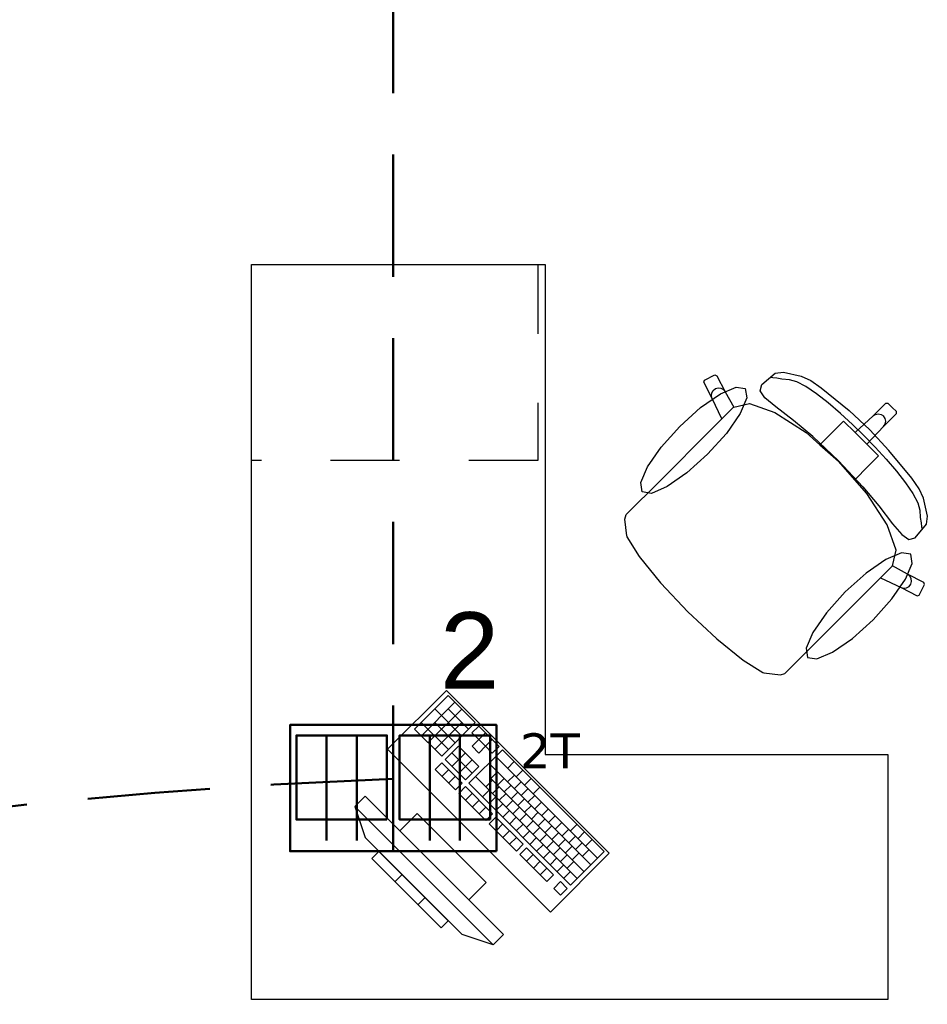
# Model space of a CAD drawing. Header units: inches. Extents: x -19 to 5698, y -728 to 92.
# Drawn here: x 120.353 to 122.206, y 30.59 to 32.6 of the extents above; entities that cross this region are included whole.
import ezdxf

# ---------------------------------------------------------------- set-up
doc = ezdxf.new("R2010")
doc.units = ezdxf.units.IN
doc.header["$MEASUREMENT"] = 0
doc.linetypes.add('HIDDEN', pattern=[0.375, 0.25, -0.125])
doc.linetypes.add('Rayas', pattern=[0.282222, 0.141111, -0.141111])
doc.layers.get('0').update_dxf_attribs({"color": 61})
doc.layers.add('00 conduct tomacorr', color=120, linetype='HIDDEN', lineweight=30)
doc.layers.add('00 IE LUZ EMERGENCIA', color=253, linetype='Continuous', lineweight=0)
doc.layers.add('Interior - Mobiliario', color=7, linetype='Continuous')
doc.styles.add('Annotative', font='arial.ttf')

# ---------------------------------------------------------------- blocks, each defined once
blk = doc.blocks.new('CAJA POP UP 6 MODULOS')
at = {"layer": '00 conduct tomacorr', "linetype": 'Continuous'}
for p, q in [((-0.095, -0.165), (-0.095, -0.0151)), ((-0.052, -0.165), (-0.052, -0.0151)), ((0.052, -0.165), (0.052, -0.0151)), ((0.095, -0.165), (0.095, -0.0151)), ((0, -0.165), (0, -0.18))]:
    blk.add_line(p, q, dxfattribs=at)
for points in [[(-0.147, 0), (0.147, 0), (0.147, -0.18), (-0.147, -0.18)], [(0, 0), (0.147, 0), (0.147, -0.18), (0, -0.18)]]:
    blk.add_lwpolyline(points, close=True, dxfattribs=at)
for points in [[(-0.138, -0.045), (-0.009, -0.045), (-0.009, -0.165), (-0.138, -0.165), (-0.138, -0.045)], [(0.009, -0.045), (0.138, -0.045), (0.138, -0.165), (0.009, -0.165), (0.009, -0.045)]]:
    blk.add_lwpolyline(points, dxfattribs=at)
at = {"color": 1, "insert": (-0.1807, -0.168), "char_height": 0.05, "attachment_point": 1, "rotation": 180}
blk.add_mtext_dynamic_manual_height_columns('{\\fVerdana|b0|i0|c0|p34;2T}', width=0.000481, gutter_width=0.1561, heights=[0], dxfattribs=at)

msp = doc.modelspace()

# ---------------------------------------------------------------- linework, layer by layer
at = {"layer": '00 conduct tomacorr'}
msp.add_line((121.1157, 34.95), (121.1157, 31.05), dxfattribs=at)
msp.add_arc((121.5229, 19.7601, 0.0006), 11.2972, 92.06595, 111.81028, dxfattribs=at)
at = {"layer": 'Interior - Mobiliario', "color": 175, "linetype": 'Rayas', "lineweight": 13}
for p, q in [((121.411, 32.1), (121.411, 31.7)), ((121.411, 31.7), (120.826, 31.7))]:
    msp.add_line(p, q, dxfattribs=at)
at = {"layer": 'Interior - Mobiliario', "color": 175, "linetype": 'Continuous', "lineweight": 13}
for p, q in [((121.896, 31.8785), (121.9128, 31.8804)), ((121.9128, 31.8804), (121.9489, 31.8726)), ((121.7501, 31.8598), (121.7514, 31.8638)), ((121.7671, 31.8267), (121.7501, 31.8598)), ((121.7514, 31.8638), (121.7728, 31.8747)), ((121.7728, 31.8747), (121.7768, 31.8733)), ((121.7768, 31.8733), (121.7938, 31.8402)), ((121.8682, 31.8553), (121.896, 31.8785)), ((121.8908, 31.8689), (121.8863, 31.8697)), ((121.8988, 31.8681), (121.8908, 31.8689)), ((121.9096, 31.866), (121.8988, 31.8681)), ((121.925, 31.8649), (121.9096, 31.866)), ((121.9397, 31.861), (121.925, 31.8649)), ((121.9585, 31.851), (121.9397, 31.861)), ((121.9489, 31.8726), (121.9682, 31.8636)), ((121.9682, 31.8636), (121.9899, 31.8487)), ((121.7661, 31.8382), (121.769, 31.8433)), ((121.769, 31.8433), (121.7736, 31.8469)), ((121.7736, 31.8469), (121.7792, 31.8484)), ((121.7792, 31.8484), (121.785, 31.8477)), ((121.785, 31.8477), (121.7902, 31.8448)), ((121.7902, 31.8448), (121.7938, 31.8402)), ((121.7938, 31.8402), (121.8111, 31.8092)), ((121.8648, 31.8424), (121.8682, 31.8553)), ((121.8748, 31.8281), (121.8648, 31.8424)), ((121.9804, 31.8362), (121.9585, 31.851)), ((121.9899, 31.8487), (122.0466, 31.8019)), ((121.7655, 31.8324), (121.7661, 31.8382)), ((121.7671, 31.8267), (121.7655, 31.8324)), ((121.7867, 31.7849), (121.7671, 31.8267)), ((121.8971, 31.8095), (121.8748, 31.8281)), ((122.0042, 31.8176), (121.9804, 31.8362)), ((121.8109, 31.8092), (121.7867, 31.7849)), ((121.8109, 31.8092), (121.8111, 31.8092)), ((121.8111, 31.8092), (121.8431, 31.8167)), ((121.8431, 31.8167), (121.895, 31.7983)), ((121.895, 31.7983), (121.9589, 31.757)), ((121.9332, 31.7815), (121.8971, 31.8095)), ((122.0289, 31.7964), (122.0042, 31.8176)), ((122.0466, 31.8019), (122.0888, 31.7628)), ((122.0957, 31.7911), (122.1218, 31.8172)), ((122.1218, 31.8172), (122.126, 31.8171)), ((122.126, 31.8171), (122.1346, 31.8086)), ((122.1431, 31.8001), (122.1346, 31.8086)), ((122.1431, 31.7958), (122.1431, 31.8001)), ((121.6388, 31.6371), (121.7867, 31.7849)), ((121.9726, 31.7488), (121.9332, 31.7815)), ((122.0144, 31.7596), (122.0355, 31.7807)), ((122.0536, 31.7739), (122.0289, 31.7964)), ((122.0355, 31.7807), (122.0592, 31.7571)), ((122.0592, 31.7571), (122.0957, 31.7911)), ((122.0957, 31.7911), (122.1006, 31.7943)), ((122.1006, 31.7943), (122.1063, 31.7954)), ((122.1063, 31.7954), (122.1121, 31.7942)), ((122.1121, 31.7942), (122.1169, 31.791)), ((122.1202, 31.7861), (122.1169, 31.791)), ((122.117, 31.7697), (122.1431, 31.7958)), ((122.1214, 31.7803), (122.1202, 31.7861)), ((122.1203, 31.7746), (122.1214, 31.7803)), ((121.987, 31.7322), (122.0144, 31.7596)), ((122.077, 31.7511), (122.0536, 31.7739)), ((122.0831, 31.7332), (122.117, 31.7697)), ((122.1279, 31.7206), (122.0888, 31.7628)), ((122.117, 31.7697), (122.1203, 31.7746)), ((121.9589, 31.757), (121.987, 31.7322)), ((122.0253, 31.6993), (121.9726, 31.7488)), ((122.0592, 31.7571), (122.0711, 31.7451)), ((122.0831, 31.7332), (122.0711, 31.7451)), ((122.077, 31.7511), (122.0998, 31.7276)), ((121.987, 31.7322), (122.0248, 31.6989)), ((122.1067, 31.7096), (122.0831, 31.7332)), ((122.0998, 31.7276), (122.1224, 31.703)), ((122.1747, 31.6639), (122.1279, 31.7206)), ((122.0582, 31.661), (122.0248, 31.6989)), ((122.0253, 31.6993), (122.0748, 31.6466)), ((122.0855, 31.6884), (122.1067, 31.7096)), ((122.1224, 31.703), (122.1436, 31.6782)), ((122.0582, 31.661), (122.0855, 31.6884)), ((122.1436, 31.6782), (122.1621, 31.6544)), ((122.0829, 31.6329), (122.0582, 31.661)), ((122.1896, 31.6422), (122.1747, 31.6639)), ((122.0748, 31.6466), (122.1075, 31.6073)), ((122.1621, 31.6544), (122.177, 31.6326)), ((122.1986, 31.623), (122.1896, 31.6422)), ((121.6133, 31.6116), (121.6388, 31.6371)), ((122.1243, 31.5691), (122.0829, 31.6329)), ((122.177, 31.6326), (122.187, 31.6137)), ((122.2064, 31.5868), (122.1986, 31.623)), ((121.5914, 31.5896), (121.6133, 31.6116)), ((122.1075, 31.6073), (122.1354, 31.5711)), ((122.187, 31.6137), (122.1909, 31.599)), ((122.1909, 31.599), (122.192, 31.5836)), ((121.5885, 31.5803), (121.5914, 31.5896)), ((121.5925, 31.5464), (121.5885, 31.5803)), ((122.192, 31.5836), (122.194, 31.5728)), ((122.2045, 31.5701), (122.2064, 31.5868)), ((122.1426, 31.5171), (122.1243, 31.5691)), ((122.1354, 31.5711), (122.154, 31.5488)), ((122.1813, 31.5422), (122.2045, 31.5701)), ((122.194, 31.5728), (122.1948, 31.5648)), ((122.1948, 31.5648), (122.1956, 31.5603)), ((121.5934, 31.5443), (121.5925, 31.5464)), ((121.6183, 31.5042), (121.5934, 31.5443)), ((122.154, 31.5488), (122.1684, 31.5388)), ((122.1684, 31.5388), (122.1813, 31.5422)), ((122.1352, 31.4851), (122.1426, 31.5171)), ((121.6619, 31.4506), (121.6183, 31.5042)), ((122.1351, 31.4849), (122.1109, 31.4607)), ((122.1351, 31.4849), (122.1352, 31.4851)), ((122.1662, 31.4678), (122.1352, 31.4851)), ((121.9631, 31.3128), (122.1109, 31.4607)), ((122.1109, 31.4607), (122.1527, 31.4411)), ((122.1708, 31.4642), (122.1662, 31.4678)), ((122.1993, 31.4509), (122.1662, 31.4678)), ((122.1737, 31.4591), (122.1708, 31.4642)), ((122.1744, 31.4532), (122.1737, 31.4591)), ((121.6625, 31.4497), (121.6619, 31.4506)), ((121.7174, 31.3914), (121.6625, 31.4497)), ((122.1527, 31.4411), (122.1583, 31.4395)), ((122.1527, 31.4411), (122.1858, 31.4241)), ((122.1583, 31.4395), (122.1641, 31.4402)), ((122.1641, 31.4402), (122.1692, 31.443)), ((122.1692, 31.443), (122.1729, 31.4476)), ((122.1729, 31.4476), (122.1744, 31.4532)), ((122.1898, 31.4254), (122.2006, 31.4468)), ((122.2006, 31.4468), (122.1993, 31.4509)), ((122.1858, 31.4241), (122.1898, 31.4254)), ((121.7174, 31.3914), (121.7757, 31.3366)), ((121.7757, 31.3366), (121.7765, 31.3359)), ((121.7765, 31.3359), (121.8302, 31.2923)), ((121.9375, 31.2873), (121.9631, 31.3128)), ((121.8302, 31.2923), (121.8703, 31.2674)), ((121.9156, 31.2654), (121.9375, 31.2873)), ((121.8703, 31.2674), (121.8724, 31.2665)), ((121.8724, 31.2665), (121.9063, 31.2625)), ((121.9063, 31.2625), (121.9156, 31.2654)), ((121.2279, 31.2205), (121.1594, 31.1519)), ((121.2833, 31.1651), (121.2279, 31.2205)), ((121.2418, 31.2066), (121.1732, 31.138)), ((121.2556, 31.1928), (121.1871, 31.1242)), ((121.2559, 31.1376), (121.2005, 31.193)), ((121.2696, 31.1514), (121.2281, 31.1929)), ((121.2285, 31.1102), (121.1731, 31.1656)), ((121.2422, 31.1239), (121.2007, 31.1655)), ((121.2558, 31.1652), (121.2009, 31.1104)), ((121.2148, 31.0965), (121.2833, 31.1651)), ((121.2903, 31.1581), (121.2765, 31.1444)), ((121.3318, 31.1166), (121.2903, 31.1581)), ((121.1594, 31.1519), (121.2148, 31.0965)), ((121.2765, 31.1444), (121.2904, 31.1306)), ((121.3041, 31.1443), (121.2904, 31.1306)), ((121.2491, 31.117), (121.2217, 31.0896)), ((121.2907, 31.0755), (121.2491, 31.117)), ((121.2904, 31.1306), (121.2767, 31.1169)), ((121.2767, 31.1169), (121.2905, 31.103)), ((121.3042, 31.1167), (121.2904, 31.1306)), ((121.2905, 31.103), (121.3042, 31.1167)), ((121.318, 31.1305), (121.3042, 31.1167)), ((121.3042, 31.1167), (121.3181, 31.1029)), ((121.3181, 31.1029), (121.3318, 31.1166)), ((121.2769, 31.0618), (121.2354, 31.1033)), ((121.263, 31.1032), (121.2355, 31.0757)), ((121.3387, 31.1097), (121.2702, 31.0411)), ((121.5327, 30.8883), (121.325, 31.096)), ((121.5464, 30.902), (121.3387, 31.1097)), ((121.2148, 31.0827), (121.2011, 31.069)), ((121.2564, 31.0412), (121.2148, 31.0827)), ((121.2217, 31.0896), (121.2632, 31.048)), ((121.2768, 31.0893), (121.2494, 31.0619)), ((121.2632, 31.048), (121.2907, 31.0755)), ((121.519, 30.8745), (121.3113, 31.0823)), ((121.363, 31.0855), (121.3492, 31.0717)), ((121.2011, 31.069), (121.2427, 31.0275)), ((121.2287, 31.0689), (121.215, 31.0552)), ((121.2425, 31.055), (121.2288, 31.0413)), ((121.4916, 30.8471), (121.2839, 31.0548)), ((121.3286, 31.0649), (121.3149, 31.0512)), ((121.3631, 31.0579), (121.3494, 31.0442)), ((121.3803, 31.0681), (121.3666, 31.0544)), ((121.2427, 31.0275), (121.2564, 31.0412)), ((121.2702, 31.0411), (121.4779, 30.8334)), ((121.3184, 31.0478), (121.3046, 31.0341)), ((121.5053, 30.8608), (121.3149, 31.0512)), ((121.3425, 31.0511), (121.3287, 31.0374)), ((121.3563, 31.0373), (121.3426, 31.0235)), ((121.3769, 31.044), (121.3632, 31.0303)), ((121.3976, 31.0508), (121.3839, 31.0371)), ((121.0583, 31.0151), (121.0371, 30.9939)), ((121.3411, 30.7323), (121.0583, 31.0151)), ((121.2633, 31.0343), (121.2496, 31.0205)), ((121.2496, 31.0205), (121.305, 30.9652)), ((121.3187, 30.9789), (121.2633, 31.0343)), ((121.2771, 31.0204), (121.2634, 31.0067)), ((121.3116, 31.0271), (121.2979, 31.0134)), ((121.3322, 31.0339), (121.3185, 31.0202)), ((121.3461, 31.0201), (121.3323, 31.0064)), ((121.3702, 31.0234), (121.3564, 31.0097)), ((121.3908, 31.0302), (121.3771, 31.0165)), ((121.4046, 31.0163), (121.3909, 31.0026)), ((121.4149, 31.0335), (121.4012, 31.0198)), ((121.291, 31.0066), (121.2773, 30.9929)), ((121.3254, 31.0133), (121.3117, 30.9996)), ((121.3393, 30.9994), (121.3255, 30.9857)), ((121.3599, 31.0062), (121.3462, 30.9925)), ((121.384, 31.0096), (121.3703, 30.9958)), ((121.3978, 30.9957), (121.3841, 30.982)), ((121.4185, 31.0025), (121.4048, 30.9888)), ((121.0371, 30.9939), (121.3199, 30.7111)), ((121.0371, 30.9939), (121.0583, 30.9303)), ((121.1643, 30.9798), (121.129, 30.9444)), ((121.3058, 30.8384), (121.1643, 30.9798)), ((121.3048, 30.9927), (121.2911, 30.979)), ((121.305, 30.9652), (121.3187, 30.9789)), ((121.3531, 30.9856), (121.3394, 30.9719)), ((121.3737, 30.9924), (121.36, 30.9787)), ((121.3876, 30.9785), (121.3739, 30.9648)), ((121.4117, 30.9819), (121.398, 30.9681)), ((121.4323, 30.9887), (121.4186, 30.9749)), ((121.4462, 30.9748), (121.4325, 30.9611)), ((121.3256, 30.9719), (121.3119, 30.9582)), ((121.3119, 30.9582), (121.3673, 30.9028)), ((121.381, 30.9166), (121.3256, 30.9719)), ((121.3395, 30.9581), (121.3257, 30.9444)), ((121.367, 30.9717), (121.3532, 30.958)), ((121.3808, 30.9579), (121.3671, 30.9442)), ((121.4014, 30.9647), (121.3877, 30.951)), ((121.4255, 30.968), (121.4118, 30.9543)), ((121.4394, 30.9542), (121.4257, 30.9405)), ((121.46, 30.961), (121.4463, 30.9472)), ((121.491, 30.9574), (121.4773, 30.9436)), ((121.129, 30.9444), (121.2704, 30.803)), ((121.3533, 30.9442), (121.3396, 30.9305)), ((121.3947, 30.944), (121.3809, 30.9303)), ((121.4153, 30.9508), (121.4016, 30.9371)), ((121.4291, 30.937), (121.4154, 30.9233)), ((121.4532, 30.9403), (121.4395, 30.9266)), ((121.4739, 30.9471), (121.4602, 30.9334)), ((121.5066, 30.9418), (121.4929, 30.9281)), ((121.2563, 30.7323), (121.0583, 30.9303)), ((121.3672, 30.9304), (121.3534, 30.9167)), ((121.3673, 30.9028), (121.381, 30.9166)), ((121.4085, 30.9302), (121.3948, 30.9165)), ((121.4223, 30.9164), (121.4086, 30.9026)), ((121.443, 30.9231), (121.4293, 30.9094)), ((121.4671, 30.9265), (121.4534, 30.9128)), ((121.4877, 30.9333), (121.474, 30.9195)), ((121.5016, 30.9194), (121.4879, 30.9057)), ((121.5222, 30.9262), (121.5085, 30.9125)), ((121.0866, 30.902), (121.0724, 30.8879)), ((121.228, 30.7606), (121.0866, 30.902)), ((121.3879, 30.9096), (121.3742, 30.8959)), ((121.3742, 30.8959), (121.4296, 30.8405)), ((121.4433, 30.8542), (121.3879, 30.9096)), ((121.4018, 30.8958), (121.3881, 30.8821)), ((121.4362, 30.9025), (121.4225, 30.8888)), ((121.4568, 30.9093), (121.4431, 30.8956)), ((121.4707, 30.8954), (121.457, 30.8817)), ((121.4809, 30.9126), (121.4672, 30.8989)), ((121.4779, 30.8334), (121.5464, 30.902)), ((121.4948, 30.8988), (121.4811, 30.8851)), ((121.5154, 30.9056), (121.5017, 30.8919)), ((121.0724, 30.8879), (121.2138, 30.7464)), ((121.4156, 30.8819), (121.4019, 30.8682)), ((121.45, 30.8887), (121.4363, 30.8749)), ((121.4639, 30.8748), (121.4502, 30.8611)), ((121.4845, 30.8816), (121.4708, 30.8679)), ((121.1337, 30.8549), (121.1196, 30.8407)), ((121.4295, 30.8681), (121.4158, 30.8544)), ((121.4296, 30.8405), (121.4433, 30.8542)), ((121.4777, 30.861), (121.464, 30.8473)), ((121.2704, 30.803), (121.3058, 30.8384)), ((121.4572, 30.8404), (121.4435, 30.8267)), ((121.471, 30.8265), (121.4572, 30.8404)), ((121.4435, 30.8267), (121.4573, 30.8128)), ((121.4573, 30.8128), (121.471, 30.8265)), ((121.1808, 30.8077), (121.1667, 30.7936)), ((121.2138, 30.7464), (121.228, 30.7606)), ((121.3199, 30.7111), (121.2563, 30.7323)), ((121.3199, 30.7111), (121.3411, 30.7323))]:
    msp.add_line(p, q, dxfattribs=at)
at = {"layer": 'Interior - Mobiliario', "color": 175, "linetype": 'Continuous', "lineweight": 13, "flags": 128}
for points in [[(120.826, 30.6), (120.826, 32.1), (121.426, 32.1), (121.426, 31.1), (122.126, 31.1), (122.126, 30.6)], [(121.7009, 31.7698), (121.7434, 31.808), (121.7837, 31.836), (121.8158, 31.8496), (121.8347, 31.8468), (121.8376, 31.8278), (121.824, 31.7958), (121.796, 31.7554), (121.7578, 31.7129), (121.7153, 31.6748), (121.675, 31.6468), (121.6429, 31.6331), (121.624, 31.636), (121.6211, 31.6549), (121.6347, 31.687), (121.6627, 31.7274)], [(122.0958, 31.3749), (122.134, 31.4174), (122.162, 31.4578), (122.1756, 31.4898), (122.1727, 31.5087), (122.1538, 31.5116), (122.1217, 31.498), (122.0814, 31.47), (122.0389, 31.4318), (122.0007, 31.3894), (121.9727, 31.349), (121.9591, 31.3169), (121.962, 31.298), (121.9809, 31.2951), (122.013, 31.3087), (122.0533, 31.3368)], [(121.4366, 30.7783), (121.5568, 30.8985), (121.2244, 31.2308), (121.1042, 31.1106)]]:
    msp.add_lwpolyline(points, close=True, dxfattribs=at)

# ---------------------------------------------------------------- block references
at = {"layer": '00 conduct tomacorr', "xscale": 1.432830642179531, "yscale": 1.432830642179531, "zscale": 1.432830642179531, "rotation": 180}
msp.add_blockref('CAJA POP UP 6 MODULOS', (121.1157, 30.9025), dxfattribs=at)

# ---------------------------------------------------------------- texts
at = {"layer": '00 IE LUZ EMERGENCIA', "style": 'Annotative'}
msp.add_attdef('2', (121.2111, 31.2341), '', height=0.1562, dxfattribs=at)

doc.saveas('drawing.dxf')
